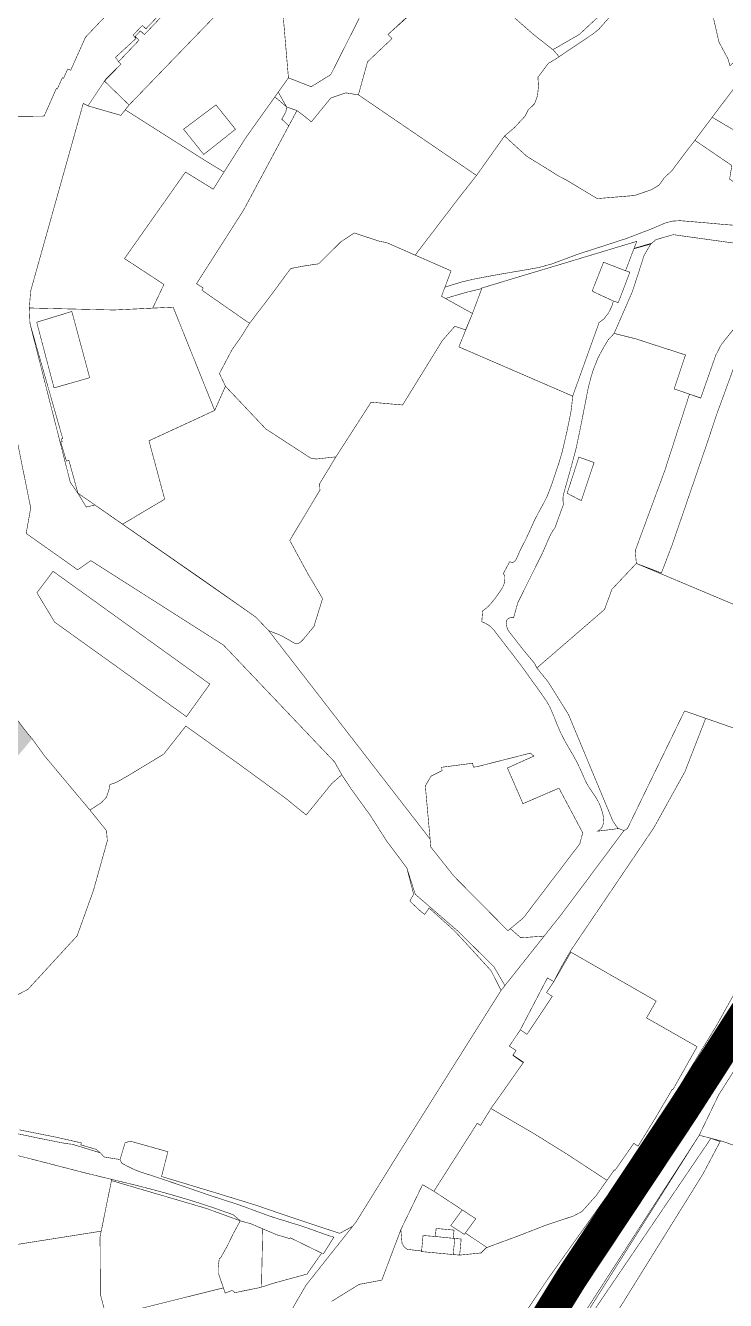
# Model space of a CAD drawing. Header units: millimetres. Extents: x 21689 to 31331, y 37531 to 43751.
# Drawn here: x 24035.4 to 24297.1, y 39459 to 39935.3 of the extents above; entities that cross this region are included whole.
import ezdxf

# ---------------------------------------------------------------- set-up
doc = ezdxf.new("R2010")
doc.units = ezdxf.units.MM
doc.layers.add('00 Дороги', color=252, linetype='Continuous', lineweight=9, transparency=0.2)
doc.layers.add('00 Природный ландшафт', color=81, linetype='Continuous', lineweight=9, true_color=0xa9da90, transparency=0.4)
doc.layers.add('CONTUR', color=150, linetype='Continuous', lineweight=9)

# ---------------------------------------------------------------- blocks, each defined once
blk = doc.blocks.new('участки все')
at = {"layer": 'CONTUR', "const_width": 0.2}
for points in [[(1416.53, 1907.17), (1407.86, 1893.55), (1400.56, 1878.43), (1353.4, 1805.52)], [(1314.46, 1780.46), (1343.51, 1824.11), (1363.7, 1852.4), (1381.65, 1877.83), (1406.97, 1919.29), (1428.09, 1957.21), (1439.22, 1984.73), (1455.04, 2031.03), (1470.9, 2074.73), (1482.55, 2107.35), (1491.81, 2131.61), (1500.73, 2153.46), (1520.71, 2178.68), (1548.39, 2211.75), (1563.63, 2231.42), (1591.24, 2269.25), (1608.56, 2290.28), (1615.56, 2299.28)], [(1207.43, 2306.04), (1193.68, 2291.73), (1192.35, 2292.99), (1188.87, 2289.32), (1190.02, 2288.15), (1182.35, 2281.09), (1183.46, 2279.45), (1184.39, 2278.55), (1178.71, 2272.98), (1178.21, 2272.17), (1172.05, 2262.94), (1170.27, 2263.85), (1150.6, 2193.76), (1150.11, 2187.44), (1150.35, 2181.63), (1165.43, 2122.3), (1168.19, 2118.33), (1168.29, 2118.25), (1171.39, 2113.08), (1174.63, 2113.85), (1234.69, 2072.04), (1239.59, 2066.92), (1299.93, 1989.05), (1300.21, 1986.07), (1308.85, 1975.19), (1329.04, 1954.81), (1329.95, 1955.57), (1333.86, 1952.18), (1342.58, 1952.82), (1327.91, 1934.34), (1323.74, 1941.46), (1310.22, 1954.76), (1300.34, 1963.3), (1294.4, 1968.42), (1291.22, 1978.33), (1283.88, 1988.04), (1277.53, 1997.98), (1270.42, 2007.78), (1266.93, 2013.07), (1264.23, 2017.86), (1222.71, 2061.51), (1173.11, 2093.07), (1168.19, 2089.63), (1148.93, 2103.23), (1150.63, 2112.76), (1135.25, 2188.79)], [(1142.59, 2258.95), (1155.66, 2259.13), (1160.2, 2269.4), (1160.58, 2269.27), (1162.44, 2273.43), (1162.9, 2273.23), (1164.47, 2276.73), (1165.58, 2276.25), (1166.8, 2278.98), (1171.13, 2288.62), (1180.38, 2298.37)], [(1329.63, 2331.6), (1284.23, 2289.63), (1285.69, 2288.06), (1276.57, 2279.43), (1273.14, 2267.06), (1268.38, 2267.81), (1262.78, 2265.85), (1255.55, 2256.97), (1253.57, 2258.59), (1250.17, 2261.2), (1246.3, 2262.53), (1243.18, 2268.07), (1246.98, 2273.41), (1255.5, 2270.1), (1262.8, 2274.6), (1273.45, 2295.67)], [(1413.6, 2165.51), (1406.85, 2147.06), (1404.16, 2138.88), (1390.51, 2099.14), (1386.42, 2088.45), (1377.05, 2092.02), (1377.05, 2092.02), (1376.64, 2096.79), (1387.71, 2126.78), (1396.92, 2155.26), (1401.12, 2153.78), (1406.76, 2169.84), (1408.84, 2173.83), (1411.97, 2177.75)], [(1443.17, 2302.83), (1444.74, 2288.21), (1463.65, 2275.11), (1454.39, 2261.14), (1451.79, 2258.83), (1446.26, 2260.73), (1427.46, 2273.24), (1424.59, 2273.36), (1424.8, 2276.6), (1432.62, 2281.26), (1427.87, 2289.28), (1420.07, 2284.62), (1412.03, 2277.96), (1412.03, 2277.96), (1411.36, 2280.4), (1407.93, 2286.8), (1405.74, 2296.33)], [(1363.13, 2296.51), (1355.69, 2289.6), (1345.85, 2283.94), (1338.84, 2289.41), (1330.4, 2296.81)], [(1405.74, 2296.33), (1407.93, 2286.8), (1411.36, 2280.4)], [(1413.39, 2269.28), (1398.94, 2250.07), (1396.01, 2246.27), (1392.34, 2241.44), (1390.41, 2238.77), (1387.54, 2236.13), (1385.58, 2233.39), (1382.82, 2231.67), (1376.41, 2229.46), (1362.42, 2228.3), (1350.75, 2235.32), (1347.93, 2236.76), (1344.79, 2238.76), (1336.1, 2244.09), (1331.16, 2248.59), (1327.78, 2251.68), (1327.78, 2251.68), (1331.38, 2254.74), (1335.43, 2259.08), (1336.63, 2261.41), (1339.01, 2263.73), (1340.11, 2266.77), (1340.46, 2270.3), (1340.24, 2273.66), (1344.22, 2278.88), (1347.12, 2280.58), (1352.51, 2284.25), (1360.53, 2289.6), (1363, 2291.54), (1371.54, 2301.21)], [(1140.29, 2040.55), (1149.37, 2028.62), (1151.17, 2026.51), (1155.83, 2020.09), (1173.33, 1999.19), (1178.98, 1992.16), (1179.27, 1988.41), (1174.08, 1969.86), (1167.98, 1952.91), (1149.58, 1932.9), (1138.37, 1927.11)], [(1425.06, 2210.09), (1390.84, 2214.83), (1384.38, 2212.98), (1382.85, 2211.67), (1376.19, 2209.7), (1377.19, 2212.32), (1319.33, 2194.92), (1319.24, 2194.68), (1313.33, 2193.26), (1305.68, 2191), (1304.22, 2191.82), (1304.22, 2191.82), (1305.49, 2195.2), (1307.07, 2195.73), (1311.86, 2197.2), (1316.78, 2198.33), (1322.7, 2199.44), (1325, 2199.87), (1336.63, 2201.85), (1340.74, 2202.6), (1345.45, 2203.9), (1355.18, 2207.52), (1373.49, 2213.45), (1382.68, 2216.98), (1386.57, 2218.63), (1388.19, 2219.31), (1390.69, 2219.9), (1393.38, 2220.06), (1403.6, 2219.21), (1410.45, 2218.58), (1417.53, 2218.08)], [(1241.76, 1802.12), (1253.58, 1822.44), (1272.22, 1845.96), (1289.51, 1873.79), (1307.07, 1901.73), (1326.48, 1932.53), (1349.13, 1961.06), (1372.42, 1992.23), (1373.67, 1992.95), (1374, 1993.58), (1387.86, 2022.09), (1394.83, 2036.42), (1395.09, 2036.91), (1402.98, 2034.16), (1395.21, 2014.21), (1383.59, 1993.27), (1352.71, 1947.68), (1349.17, 1941.61), (1346.2, 1935.83), (1343.79, 1937.16), (1333.69, 1917.83), (1329.58, 1911.7), (1332.1, 1910.08), (1330.85, 1908.27), (1334.74, 1905.5), (1327.06, 1894.56), (1322.68, 1888.41), (1318.8, 1882.08), (1317.56, 1882.87), (1301.36, 1857.49), (1297.13, 1859.95), (1289, 1843.13), (1281.89, 1824.29), (1273.43, 1822.72), (1263.16, 1816.38)], [(1138.37, 1927.11), (1149.58, 1932.9), (1167.98, 1952.91), (1174.08, 1969.86), (1179.27, 1988.41), (1178.98, 1992.16), (1173.33, 1999.19), (1172.74, 1999.88), (1172.74, 1999.88), (1177.1, 2002.7), (1178.98, 2004.74), (1179.88, 2007.48), (1180.24, 2009.4), (1182.5, 2010.15), (1186.72, 2012.55), (1200.33, 2020.75), (1208.62, 2031.27), (1229.1, 2016.6), (1245.77, 2004.42), (1253.63, 1998.05), (1263.17, 2009.79), (1266.93, 2013.07), (1270.42, 2007.78), (1277.53, 1997.98), (1283.88, 1988.04), (1291.22, 1978.33), (1293.79, 1968.43), (1292.37, 1965.87), (1296.79, 1961.73), (1297.91, 1960.91), (1299.59, 1963.31), (1309.03, 1954.78), (1311.74, 1951.9), (1322.73, 1939.89), (1326.48, 1932.53), (1307.07, 1901.73), (1289.51, 1873.79), (1272.22, 1845.96), (1271.01, 1844.43), (1266.2, 1841.78), (1261.35, 1843.34), (1249.94, 1847.12), (1234.78, 1852.3), (1220.5, 1856.7), (1199.54, 1863.01), (1201.92, 1872.27), (1187.99, 1876.17), (1185.94, 1875.69), (1184.03, 1869.33), (1178.07, 1870.3), (1176.65, 1871.86), (1174.97, 1873.18), (1169.35, 1874.82), (1169.56, 1875.56), (1160.11, 1877.69), (1146.37, 1880.45)], [(1357.63, 1792.69), (1401.96, 1863.96), (1408.53, 1876.33), (1409.06, 1876.2), (1465.62, 1856.62), (1469.88, 1868.91), (1474.88, 1873.21), (1479.75, 1880.91), (1482.7, 1886.85), (1492.78, 1904.68), (1492.78, 1904.68), (1542.25, 1887.99), (1517.25, 1862.22), (1524.32, 1855.08), (1526.21, 1853.17), (1542.43, 1838.28), (1522.11, 1821.21), (1512.9, 1802.21)], [(1144.44, 1879.26), (1153.92, 1877.25), (1160.52, 1875.95), (1162.47, 1875.56), (1163.89, 1875.32), (1165.59, 1875.1), (1166.04, 1875.08), (1176.65, 1871.86), (1178.07, 1870.3), (1184.03, 1869.33), (1184.65, 1868.01), (1186.31, 1867.11), (1187.77, 1866.34), (1188.95, 1865.78), (1190.15, 1865.28), (1191.29, 1864.84), (1196.69, 1863.07), (1206.58, 1859.76), (1212.63, 1857.65), (1217.52, 1855.98), (1226.06, 1853.2), (1228.74, 1852.31), (1231.84, 1851.21), (1235.29, 1849.92), (1239.35, 1848.43), (1242.47, 1847.4), (1245.76, 1846.39), (1251.26, 1844.7), (1255.97, 1843.1), (1258.43, 1842.19), (1262.32, 1840.82), (1263.97, 1840.36), (1260.19, 1834.32), (1259.4, 1834.38), (1247.7, 1840.09), (1247.34, 1839.85), (1242.66, 1841.22), (1237.35, 1843.47), (1232.9, 1845.36), (1228.99, 1846.45), (1226.34, 1848.72), (1218.87, 1851.36), (1212.48, 1853.44), (1206.76, 1855.19), (1200.82, 1856.88), (1196.33, 1858.1), (1190.45, 1859.61), (1186.33, 1860.62), (1180.3, 1862.07), (1170.56, 1864.45), (1159.45, 1867.32), (1150.28, 1869.69), (1144.54, 1871.12)], [(1135.24, 1836), (1176.98, 1842.59), (1176.98, 1842.59), (1180.81, 1861.48), (1180.9, 1861.93), (1180.3, 1862.07), (1170.56, 1864.45), (1159.45, 1867.32), (1150.28, 1869.69), (1144.54, 1871.12)]]:
    blk.add_lwpolyline(points, dxfattribs=at)
for points in [[(1223.98, 2324.68), (1226.97, 2327.79), (1243.76, 2311.47), (1246.98, 2273.41), (1230.93, 2250.9), (1222.88, 2238.21), (1215.02, 2243.02), (1185.97, 2261.47), (1187.41, 2263.27), (1234.84, 2312.31), (1235.72, 2313.22), (1233.18, 2315.67), (1229.15, 2319.57), (1226.54, 2322.09), (1223.98, 2324.68)], [(1178.21, 2272.17), (1187.41, 2263.27), (1234.84, 2312.31), (1235.72, 2313.22), (1233.18, 2315.67), (1229.15, 2319.57), (1226.54, 2322.09), (1225.68, 2321.18), (1219.59, 2314.89), (1218.38, 2316.08), (1210.54, 2307.85), (1209.02, 2309.29), (1207.03, 2307.21), (1208.55, 2305.76), (1193.12, 2289.57), (1191.65, 2290.96), (1189.66, 2288.87), (1191.13, 2287.48), (1183.46, 2279.45), (1184.39, 2278.55), (1178.21, 2272.17)], [(1273.14, 2267.06), (1276.57, 2279.43), (1285.69, 2288.06), (1284.23, 2289.63), (1308.26, 2311.17), (1326.85, 2297.07), (1328.01, 2298.64), (1330.4, 2296.81), (1338.84, 2289.41), (1345.85, 2283.94), (1348.2, 2281.31), (1347.12, 2280.58), (1344.22, 2278.88), (1340.24, 2273.66), (1340.46, 2270.3), (1340.11, 2266.77), (1339.01, 2263.73), (1336.63, 2261.41), (1335.43, 2259.08), (1331.38, 2254.74), (1327.78, 2251.68), (1317.29, 2236.95), (1273.14, 2267.06)], [(1178.21, 2272.17), (1187.41, 2263.27), (1184.32, 2259.4), (1172.05, 2262.94), (1178.21, 2272.17)], [(1271.58, 2215.45), (1266.64, 2212.21), (1258.27, 2203.95), (1252.92, 2203.15), (1247.82, 2202.19), (1240.55, 2192.32), (1232.49, 2181.79), (1231.73, 2182.18), (1214.62, 2194.1), (1215.13, 2194.89), (1212.61, 2196.51), (1230.22, 2224.02), (1250.17, 2261.2), (1253.57, 2258.59), (1255.55, 2256.97), (1262.78, 2265.85), (1268.38, 2267.81), (1273.14, 2267.06), (1317.29, 2236.95), (1310.85, 2228.77), (1303.05, 2218.58), (1300.66, 2215.45), (1295.56, 2208.78), (1294.4, 2207.17), (1283.72, 2211.85), (1281.1, 2212.35), (1271.58, 2215.45)], [(1405.42, 2258.69), (1413.39, 2269.28), (1427.48, 2263.07), (1439.32, 2257.61), (1440.14, 2256.36), (1449.74, 2250.1), (1449.23, 2249.39), (1445.81, 2244.45), (1447.65, 2243.07), (1446.09, 2241.09), (1446.41, 2240.87), (1445.47, 2239.59), (1441.6, 2241.8), (1434.9, 2245.64), (1433.25, 2242.82), (1431.93, 2241.55), (1425.54, 2244.68), (1416.53, 2250.02), (1415.91, 2252.47), (1408.37, 2256.93), (1405.42, 2258.69)], [(1170.27, 2263.85), (1172.05, 2262.94), (1184.32, 2259.4), (1185.97, 2261.47), (1215.02, 2243.02), (1222.88, 2238.21), (1218.88, 2231.83), (1208.49, 2238.22), (1185.69, 2205.9), (1200.44, 2196.23), (1196.22, 2187.39), (1181.72, 2186.69), (1150.11, 2187.44), (1150.6, 2193.76), (1170.27, 2263.85)], [(1222.88, 2238.21), (1230.93, 2250.9), (1241.93, 2266.32), (1246.3, 2262.53), (1246.02, 2260.7), (1244.49, 2257.99), (1247.11, 2255.5), (1230.22, 2224.02), (1212.61, 2196.51), (1215.13, 2194.89), (1214.62, 2194.1), (1231.73, 2182.18), (1232.49, 2181.79), (1229.25, 2176.64), (1225.86, 2171.82), (1221.19, 2162.97), (1223.43, 2158.21), (1219.41, 2149.18), (1203.88, 2187.75), (1196.22, 2187.39), (1200.44, 2196.23), (1185.69, 2205.9), (1208.49, 2238.22), (1218.88, 2231.83), (1222.88, 2238.21)], [(1207.77, 2254.25), (1215.31, 2244.78), (1227.17, 2254.2), (1219.9, 2263.29), (1207.77, 2254.25)], [(1398.94, 2250.07), (1405.42, 2258.69), (1408.37, 2256.93), (1415.91, 2252.47), (1416.53, 2250.02), (1425.54, 2244.68), (1431.93, 2241.55), (1433.25, 2242.82), (1434.9, 2245.64), (1441.6, 2241.8), (1445.47, 2239.59), (1444.85, 2238.74), (1444.29, 2237.82), (1443.57, 2236.61), (1440.44, 2237), (1428.38, 2223.09), (1423.75, 2226.1), (1416.89, 2231.97), (1411.93, 2235.61), (1412.75, 2240.65), (1398.94, 2250.07)], [(1221.19, 2162.97), (1225.86, 2171.82), (1229.25, 2176.64), (1232.49, 2181.79), (1240.55, 2192.32), (1247.82, 2202.19), (1252.92, 2203.15), (1258.27, 2203.95), (1266.64, 2212.21), (1271.58, 2215.45), (1281.1, 2212.35), (1283.72, 2211.85), (1307.78, 2201.31), (1304.22, 2191.82), (1315.78, 2185.38), (1313.21, 2179.25), (1309.21, 2180.61), (1304.55, 2175.31), (1289.67, 2151.21), (1277.89, 2152.26), (1264.74, 2131.84), (1257.37, 2131.02), (1255.29, 2131.37), (1238.51, 2142.26), (1223.43, 2158.21), (1221.19, 2162.97)], [(1368.75, 2177.95), (1375.6, 2193.64), (1379.94, 2207.05), (1382.4, 2211.3), (1384.38, 2212.98), (1390.84, 2214.83), (1425.06, 2210.09), (1416.06, 2183.9), (1413.63, 2179.83), (1412.07, 2177.87), (1408.84, 2173.83), (1406.76, 2169.84), (1401.14, 2153.82), (1391.18, 2157.21), (1395.43, 2169.89), (1376.8, 2175.94), (1368.75, 2177.95)], [(1319.33, 2194.92), (1377.19, 2212.32), (1373, 2201.35), (1364.79, 2204.54), (1360.53, 2193.73), (1368.44, 2190.04), (1367.83, 2187.93), (1366.52, 2185.41), (1364.85, 2183.27), (1363.11, 2181.99), (1353.25, 2154.52), (1310.69, 2172.92), (1315.78, 2185.38), (1319.33, 2194.92)], [(1331.17, 2071.73), (1330.64, 2071.8), (1330.08, 2071.76), (1329.55, 2071.6), (1329.05, 2071.29), (1328.67, 2070.89), (1328.44, 2070.38), (1328.38, 2069.82), (1328.67, 2068.18), (1329.09, 2067.11), (1329.63, 2066.36), (1334.48, 2060.11), (1338.9, 2054.8), (1339.86, 2052.97), (1344.07, 2047.77), (1351.68, 2035.58), (1367.91, 1996.62), (1368.18, 1995.91), (1370.08, 1993.16), (1370.29, 1992.97), (1362.59, 1992), (1363.2, 1992.39), (1363.79, 1992.96), (1364.26, 1993.65), (1364.58, 1994.41), (1364.76, 1995.23), (1364.81, 1996.01), (1364.79, 1996.86), (1364.52, 1998.46), (1364.06, 2000.05), (1363.49, 2001.61), (1362.79, 2003.08), (1361.98, 2004.49), (1359.06, 2008.91), (1358.42, 2009.99), (1357.69, 2011.52), (1356.4, 2014.49), (1355, 2017.49), (1353.53, 2020.17), (1351.48, 2023.69), (1350.18, 2025.97), (1348.8, 2028.65), (1347.46, 2031.76), (1346.23, 2034.87), (1344.88, 2038.02), (1344.19, 2039.33), (1343.35, 2040.74), (1342.25, 2042.33), (1340.12, 2045.36), (1338.71, 2047.28), (1336.67, 2050.15), (1333.87, 2054.03), (1330.5, 2058.41), (1326.63, 2063.42), (1324.26, 2066.54), (1323.92, 2066.99), (1322.75, 2068.2), (1322.17, 2068.7), (1321.52, 2069.15), (1320.87, 2069.54), (1320.06, 2069.92), (1319.26, 2070.22), (1319.59, 2074.27), (1320.95, 2075.3), (1321.3, 2075.62), (1321.92, 2076.2), (1322.87, 2077.26), (1324.34, 2079.12), (1326.26, 2081.8), (1326.83, 2082.67), (1327.44, 2083.86), (1327.62, 2084.46), (1327.82, 2085.48), (1327.9, 2086.45), (1327.86, 2087.18), (1327.64, 2087.74), (1327.28, 2088.17), (1329.72, 2092.68), (1330.28, 2092.48), (1330.69, 2092.43), (1331.07, 2092.5), (1331.4, 2092.68), (1331.71, 2092.96), (1331.98, 2093.33), (1332.25, 2093.77), (1332.97, 2095.42), (1333.47, 2096.62), (1334.13, 2097.95), (1335.93, 2101.46), (1337.58, 2105.05), (1338.9, 2107.99), (1340.47, 2111.03), (1342.4, 2114.53), (1343.62, 2116.94), (1344.36, 2118.79), (1345.65, 2122.23), (1346.79, 2125.6), (1348.12, 2129.56), (1349.21, 2133.27), (1349.72, 2135.28), (1350.65, 2139.42), (1351.1, 2141.37), (1352.12, 2146.2), (1352.76, 2149.68), (1353.25, 2154.52), (1363.11, 2181.99), (1364.85, 2183.27), (1366.52, 2185.41), (1367.83, 2187.93), (1368.44, 2190.04), (1370.3, 2189.46), (1374.62, 2200.8), (1373, 2201.35), (1376.14, 2209.57), (1382.4, 2211.3), (1379.94, 2207.05), (1375.6, 2193.64), (1368.75, 2177.95), (1366.57, 2175.6), (1365.08, 2173.16), (1363.15, 2169.65), (1362.6, 2168.58), (1360.95, 2164.32), (1360.19, 2161.94), (1359.08, 2157.68), (1358.03, 2152.31), (1356.1, 2142.46), (1354.5, 2134.82), (1352.5, 2127.42), (1350.43, 2120.05), (1349.78, 2117.67), (1349.67, 2117.05), (1349.59, 2116.13), (1349.63, 2115.2), (1349.86, 2114.25), (1346.55, 2105.15), (1345.84, 2104.27), (1344.72, 2102.23), (1341.76, 2095.5), (1339.82, 2091.6), (1332.7, 2077.29), (1331.17, 2071.73)], [(1150.11, 2187.44), (1181.72, 2186.69), (1203.88, 2187.75), (1219.41, 2149.18), (1194.84, 2137.83), (1200.71, 2116.02), (1184.98, 2106.69), (1168.29, 2118.25), (1164.9, 2130.54), (1163.99, 2130.23), (1161.85, 2137.38), (1162.4, 2137.5), (1162.1, 2138.53), (1162.59, 2138.66), (1150.35, 2181.63), (1150.11, 2187.44)], [(1159.35, 2157.59), (1172.68, 2161.39), (1166, 2186.14), (1152.87, 2182.12), (1159.35, 2157.59)], [(1194.84, 2137.83), (1219.41, 2149.18), (1223.43, 2158.21), (1238.51, 2142.26), (1255.29, 2131.37), (1257.37, 2131.02), (1264.74, 2131.84), (1258.64, 2121.8), (1258.76, 2119.44), (1247.48, 2100.6), (1254.2, 2088.25), (1259.75, 2078.9), (1256.5, 2068.45), (1252.44, 2063.55), (1251.4, 2062.55), (1250.58, 2062.14), (1249.7, 2061.97), (1244.27, 2065.09), (1239.59, 2066.92), (1234.69, 2072.04), (1215.46, 2085.57), (1184.98, 2106.69), (1200.71, 2116.02), (1194.84, 2137.83)], [(1355.57, 2131.75), (1361.26, 2129.72), (1356.46, 2115.45), (1351.19, 2118.23), (1355.57, 2131.75)], [(1429.45, 2024.95), (1395.09, 2036.91), (1394.83, 2036.42), (1387.86, 2022.09), (1374, 1993.58), (1373.67, 1992.95), (1372.42, 1992.23), (1370.08, 1993.16), (1368.18, 1995.91), (1367.91, 1996.62), (1351.68, 2035.58), (1344.07, 2047.77), (1339.86, 2052.97), (1365.16, 2074.82), (1367.92, 2082.37), (1377.05, 2092.02), (1413.78, 2076.58), (1415.56, 2079.06), (1420.89, 2089.84), (1422.36, 2092.47), (1423.22, 2093.49), (1450.71, 2082.39), (1429.45, 2024.95)], [(1158.98, 2089.08), (1217.6, 2046.96), (1208.85, 2034.78), (1159.6, 2070.08), (1152.95, 2081.06), (1158.98, 2089.08)], [(1298.16, 2008.92), (1300.34, 2012.6), (1304.38, 2014.58), (1304.28, 2015.88), (1315.86, 2017.38), (1316.09, 2015.92), (1317.46, 2016.08), (1337.44, 2021.17), (1338.73, 2020.05), (1328.85, 2015.6), (1334.66, 2002.28), (1348.12, 2008.08), (1356.99, 1991.42), (1355.94, 1987.34), (1334.85, 1959.67), (1329.04, 1954.81), (1308.85, 1975.19), (1300.21, 1986.07), (1298.16, 2008.92)], [(1321.1, 1836.56), (1313.11, 1841.89), (1317.02, 1847.22), (1311.96, 1850.54), (1309.28, 1852.3), (1301.36, 1857.49), (1317.56, 1882.87), (1318.8, 1882.08), (1322.68, 1888.41), (1327.06, 1894.56), (1334.89, 1905.71), (1330.94, 1908.35), (1332.1, 1910.08), (1329.58, 1911.7), (1333.69, 1917.83), (1336.15, 1916.11), (1345.62, 1930.29), (1343.47, 1931.74), (1346.2, 1935.83), (1349.72, 1941.87), (1352.57, 1946.82), (1384.47, 1928.54), (1380.87, 1922.25), (1399.76, 1911.49), (1390.75, 1895.52), (1390.51, 1895.64), (1384.21, 1884.94), (1377.68, 1874.33), (1376.1, 1875.42), (1369.1, 1865.34), (1368.85, 1865.51), (1362.09, 1855.94), (1356.73, 1849.94), (1353.55, 1848.24), (1343.56, 1844.96), (1333.64, 1841.09), (1321.32, 1836.53), (1321.1, 1836.56)], [(1343.47, 1931.74), (1346.2, 1935.83), (1349.72, 1941.87), (1352.57, 1946.82), (1384.47, 1928.54), (1380.87, 1922.25), (1399.76, 1911.49), (1390.75, 1895.52), (1390.51, 1895.64), (1384.21, 1884.94), (1377.68, 1874.33), (1376.1, 1875.42), (1369.1, 1865.34), (1368.85, 1865.51), (1366.07, 1861.58), (1351.12, 1871.36), (1338.83, 1878.99), (1322.68, 1888.41), (1327.06, 1894.56), (1334.89, 1905.71), (1330.94, 1908.35), (1332.1, 1910.08), (1329.58, 1911.7), (1333.69, 1917.83), (1336.15, 1916.11), (1345.62, 1930.29), (1343.47, 1931.74)], [(1317.56, 1882.87), (1318.8, 1882.08), (1322.68, 1888.41), (1338.83, 1878.99), (1351.12, 1871.36), (1366.07, 1861.58), (1362.09, 1855.94), (1356.73, 1849.94), (1353.55, 1848.24), (1343.56, 1844.96), (1333.64, 1841.09), (1321.32, 1836.53), (1321.1, 1836.56), (1313.11, 1841.89), (1317.02, 1847.22), (1309.28, 1852.3), (1301.36, 1857.49), (1317.56, 1882.87)], [(1400.56, 1878.43), (1408.53, 1876.33), (1401.96, 1863.96), (1357.63, 1792.69), (1357.4, 1792.34), (1349.49, 1797.66), (1400.56, 1878.43)], [(1362.28, 1814.51), (1351.12, 1796.57), (1357.63, 1792.69), (1401.96, 1863.96), (1408.37, 1876.04), (1404.92, 1877.24), (1362.28, 1814.51)], [(1180.81, 1861.48), (1216.35, 1851.06), (1228.99, 1846.45), (1226.4, 1841.75), (1224.19, 1837.18), (1221.67, 1832.68), (1221.12, 1832.31), (1220.8, 1829.7), (1220.86, 1826.67), (1222.66, 1821.41), (1181.98, 1811.27), (1178.93, 1810.51), (1176.68, 1818.91), (1176.59, 1832.9), (1176.55, 1840.42), (1180.81, 1861.48)], [(1321.1, 1836.56), (1318.98, 1834.45), (1311, 1833.64), (1311.56, 1839.65), (1309.15, 1839.87), (1308.56, 1839.91), (1308.9, 1842.97), (1302.2, 1843.61), (1301.9, 1840.6), (1297.32, 1840.97), (1296.76, 1835.18), (1293.9, 1835.5), (1291.39, 1835.81), (1290.22, 1836.75), (1289.46, 1838), (1289, 1843.13), (1297.13, 1859.95), (1301.36, 1857.49), (1311.96, 1850.54), (1307.66, 1844.68), (1312.72, 1841.37), (1313.11, 1841.89), (1321.1, 1836.56)], [(1311.96, 1850.54), (1307.66, 1844.68), (1312.72, 1841.37), (1313.11, 1841.89), (1317.02, 1847.22), (1311.96, 1850.54)], [(1236.91, 1821.7), (1237.35, 1843.47), (1232.9, 1845.36), (1228.99, 1846.45), (1226.4, 1841.75), (1224.19, 1837.18), (1221.67, 1832.68), (1221.12, 1832.31), (1220.8, 1829.7), (1220.86, 1826.67), (1223.33, 1819.48), (1225.99, 1820.45), (1226.99, 1819.63), (1236.29, 1821.5), (1236.91, 1821.7)], [(1253.93, 1826.56), (1241.57, 1823.19), (1236.91, 1821.7), (1237.35, 1843.47), (1242.66, 1841.22), (1247.34, 1839.85), (1247.7, 1840.09), (1259.4, 1834.38), (1253.93, 1826.56)], [(1135.24, 1836), (1176.98, 1842.59), (1176.55, 1840.42), (1176.59, 1832.9), (1176.68, 1818.91), (1178.93, 1810.51), (1177.13, 1810.05), (1175.82, 1809.73), (1141.62, 1801.18), (1139.57, 1800.67), (1134.7, 1819.24), (1135.24, 1836)], [(1309.15, 1839.87), (1308.56, 1839.91), (1301.9, 1840.6), (1297.32, 1840.97), (1296.76, 1835.18), (1296.74, 1834.96), (1308.59, 1833.85), (1309.15, 1839.87)], [(1311, 1833.64), (1311.56, 1839.65), (1309.15, 1839.87), (1308.59, 1833.85), (1311, 1833.64)]]:
    blk.add_lwpolyline(points, close=True, dxfattribs=at)

msp = doc.modelspace()

# ---------------------------------------------------------------- hatches: boundary and pattern name
at = {"layer": '00 Природный ландшафт', "transparency": 33554585}
h = msp.add_hatch(color=256, dxfattribs=at)
h.dxf.hatch_style = 1
h.paths.add_polyline_path([(24037.92, 39668.87), (24024.1, 39652.43), (24018.69, 39653.87), (23973.44, 39667.89), (23957.8, 39687.07), (23956.08, 39710.69), (23979.97, 39734.82), (23972.78, 39743.02), (23953.74, 39727.29), (23942.84, 39724.43), (23938.35, 39734.37), (23942.61, 39742.61), (23954.68, 39750.13), (23954.28, 39811.51), (23954.15, 39849.08), (23949.7, 39880.22), (23940.06, 39907.69), (23932.45, 39949.4), (23948.67, 40000.96), (23984.95, 40028.61), (24042.32, 40058.49), (24121.4, 40091.65), (24137.11, 40096.12), (24136.77, 40088.21), (24093.63, 40065.71), (24071.37, 40052.04), (24040.11, 40038.01), (24011.96, 40029.21), (23972.07, 39987.72), (23972.38, 39982.89), (23959.12, 39968.65), (23956.35, 39964.18), (23957.05, 39955.74), (23958, 39951.81), (23957.53, 39944.1), (23958.87, 39943.37), (23979.54, 39923.03), (23979.12, 39918.69), (23979.54, 39898.34), (23980.19, 39872.76), (23992.48, 39844.2), (23993.05, 39826.49), (23992.7, 39810.51), (23996.89, 39808.77), (23990.25, 39749.78), (23989.75, 39741.56), (23991.31, 39736.96), (24027.03, 39682.91)])

# ---------------------------------------------------------------- linework, layer by layer
at = {"layer": '00 Дороги', "lineweight": 9, "const_width": 12}
msp.add_lwpolyline([(24543.87, 39999.07), (24533.02, 39984.24), (24530.38, 39979.29), (24529.27, 39973.44), (24528.38, 39963.66), (24512.34, 39938.53), (24455.08, 39869.32), (24396.9, 39795.35), (24385.67, 39775.8), (24323.41, 39601.03), (24315.9, 39584.03), (24281.06, 39529.96), (24239.55, 39467.46), (24205.93, 39413.04), (24175.89, 39358.48), (24154.92, 39314.33), (24146.98, 39297.17), (24145, 39280.13), (24143.93, 39241.44), (24144.81, 39184.7)], dxfattribs=at)

# ---------------------------------------------------------------- block references
at = {"layer": 'CONTUR'}
msp.add_blockref('участки все', (22886.75, 37642.36), dxfattribs=at)

doc.saveas('drawing.dxf')
